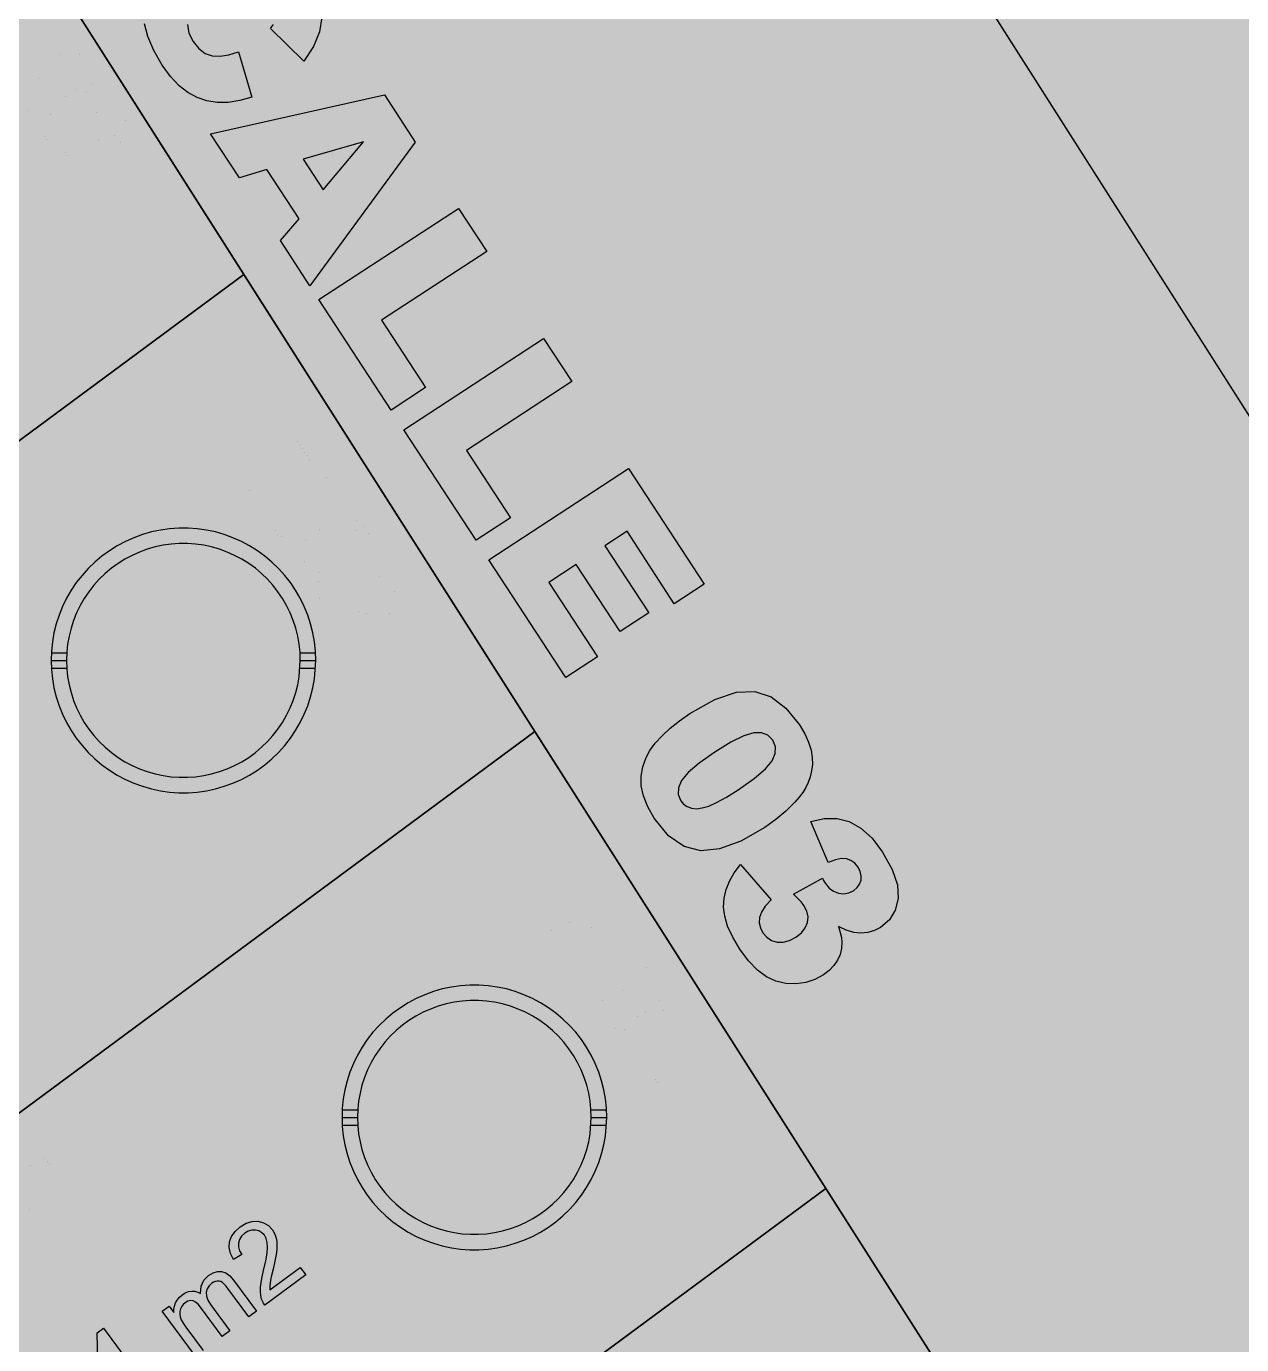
# Model space of a CAD drawing. Extents: x -5280327 to 29700, y -3925683 to 5564800.
# Drawn here: x 20406 to 21023, y 7594 to 8263 of the extents above; entities that cross this region are included whole.
import ezdxf

# ---------------------------------------------------------------- set-up
doc = ezdxf.new("R2010")
doc.units = 0
doc.linetypes.add('6', pattern=[2640.874023, 1320.437012, -1320.437012])
doc.layers.get('0').update_dxf_attribs({"linetype": 'CONTINUOUS'})
for name, color, linetype in [('31_PREDIOS_TOTAL', 7, 'CONTINUOUS'), ('CIRCULO', 7, 'CONTINUOUS'), ('LOTES', 7, 'CONTINUOUS')]:
    doc.layers.add(name, color=color, linetype=linetype)

msp = doc.modelspace()

# ---------------------------------------------------------------- linework, layer by layer
at = {"color": 7, "linetype": '6', "const_width": 10343.08}
msp.add_lwpolyline([(0, 29405.62), (24528.32, 0)], dxfattribs=at)
msp.add_lwpolyline([(0, 29405.62), (24528.32, 0)], dxfattribs=at)
at = {"color": 7}
for points in [[(20516.79, 8137.13), (20369.18, 8368.95), (19737.89, 7901.99), (19885.51, 7670.17), (20516.79, 8137.13)], [(20664.4, 7905.31), (20516.79, 8137.13), (19885.51, 7670.17), (20033.12, 7438.35), (20664.4, 7905.31)], [(20812.02, 7673.49), (20664.4, 7905.31), (20033.12, 7438.35), (20180.73, 7206.53), (20812.02, 7673.49)], [(20959.63, 7441.67), (20812.02, 7673.49), (20180.73, 7206.53), (20328.35, 6974.7), (20959.63, 7441.67)]]:
    msp.add_lwpolyline(points, dxfattribs=at)
for points in [[(20556.37, 8267.61, -190365.42), (20555.17, 8260.16, -190365.41), (20552.11, 8252.75, -190365.41), (20547.18, 8245.37, -190365.4), (20530.25, 8261.89, -190365.4), (20530.25, 8261.89, -190365.4), (20531.77, 8263.86, -190365.41)], [(20514.02, 8250.11, -190365.39), (20520.75, 8227.13, -190365.38), (20520.75, 8227.13, -190365.38), (20514.67, 8225.35, -190365.38), (20508.84, 8224.44, -190365.38), (20503.29, 8224.41, -190365.38), (20503.29, 8224.41, -190365.38), (20498.02, 8225.24, -190365.37), (20493.05, 8226.9, -190365.37), (20488.38, 8229.4, -190365.37), (20488.38, 8229.4, -190365.37), (20483.92, 8232.88, -190365.37), (20479.59, 8237.51, -190365.37), (20475.38, 8243.28, -190365.38), (20475.38, 8243.28, -190365.38), (20471.03, 8250.75, -190365.38), (20468.04, 8257.78, -190365.38), (20466.41, 8264.35, -190365.38)], [(20488.14, 8263.89, -190365.39), (20488.87, 8259.58, -190365.39), (20490.99, 8255.27, -190365.39), (20490.99, 8255.27, -190365.39), (20493.9, 8251.68, -190365.39), (20497.14, 8249.28, -190365.39), (20500.73, 8248.08, -190365.39), (20500.73, 8248.08, -190365.39), (20504.7, 8247.9, -190365.39), (20509.14, 8248.58, -190365.39), (20514.02, 8250.11, -190365.39)], [(20544.73, 8165.43, -190365.36), (20528.43, 8190.36, -190365.37), (20514.5, 8186.15, -190365.36), (20499.88, 8208.53, -190365.37), (20588.13, 8228.19, -190365.41), (20603.72, 8204.31, -190365.4), (20550.27, 8131.4, -190365.35), (20535.3, 8154.3, -190365.35), (20544.73, 8165.43, -190365.36)], [(20577.4, 8204.49, -190365.39), (20546.85, 8195.64, -190365.38), (20557.05, 8180.03, -190365.37), (20577.4, 8204.49, -190365.39)], [(20625.7, 8170.68, -190365.39), (20640, 8148.78, -190365.39), (20586.6, 8113.89, -190365.35), (20608.92, 8079.72, -190365.34), (20591.47, 8068.33, -190365.33), (20554.85, 8124.39, -190365.34), (20625.7, 8170.68, -190365.39)], [(19885.51, 7670.17, 66061.73), (20516.79, 8137.13, 66061.73)], [(20668.83, 8104.66, -190365.37), (20683.13, 8082.76, -190365.37), (20629.73, 8047.87, -190365.33), (20652.05, 8013.71, -190365.32), (20634.6, 8002.31, -190365.31), (20597.98, 8058.37, -190365.33), (20668.83, 8104.66, -190365.37)], [(20711.93, 8038.69, -190365.36), (20750.26, 7980.01, -190365.34), (20735.13, 7970.13, -190365.33), (20711.13, 8006.86, -190365.34), (20699.87, 7999.51, -190365.33), (20722.13, 7965.43, -190365.32), (20707.68, 7955.99, -190365.31), (20685.42, 7990.07, -190365.32), (20671.45, 7980.94, -190365.31), (20696.14, 7943.15, -190365.3), (20680.1, 7932.66, -190365.29), (20641.07, 7992.4, -190365.31), (20711.93, 8038.69, -190365.36)], [(20743, 7914.39, -190365.3), (20743, 7914.39, -190365.3), (20755.65, 7921.5, -190365.31), (20766.66, 7925.23, -190365.32), (20776.02, 7925.58, -190365.32), (20776.02, 7925.58, -190365.32), (20784.23, 7922.82, -190365.32), (20791.74, 7917.19, -190365.32), (20798.57, 7908.7, -190365.32), (20798.57, 7908.7, -190365.32), (20801.3, 7904.08, -190365.32), (20803.27, 7899.79, -190365.32), (20804.48, 7895.8, -190365.32), (20804.48, 7895.8, -190365.32), (20805.06, 7892.08, -190365.32), (20805.16, 7888.58, -190365.31), (20804.78, 7885.31, -190365.31), (20804.78, 7885.31, -190365.31), (20804.04, 7882.26, -190365.31), (20803.05, 7879.44, -190365.31), (20801.82, 7876.86, -190365.31), (20801.82, 7876.86, -190365.31), (20800.31, 7874.39, -190365.3), (20798.47, 7871.91, -190365.3), (20796.3, 7869.42, -190365.3), (20796.3, 7869.42, -190365.3), (20791.66, 7864.82, -190365.3), (20786.58, 7860.56, -190365.29), (20781.07, 7856.64, -190365.29), (20781.07, 7856.64, -190365.29), (20768.89, 7849.72, -190365.28), (20758.06, 7845.75, -190365.27), (20748.58, 7844.73, -190365.27), (20748.58, 7844.73, -190365.27), (20740.09, 7846.88, -190365.27), (20732.21, 7852.43, -190365.27), (20724.96, 7861.36, -190365.27), (20724.96, 7861.36, -190365.27), (20721.63, 7867.15, -190365.27), (20719.43, 7872.59, -190365.27), (20718.37, 7877.68, -190365.28), (20718.37, 7877.68, -190365.28), (20718.31, 7882.56, -190365.28), (20719.13, 7887.4, -190365.28), (20720.82, 7892.18, -190365.29), (20720.82, 7892.18, -190365.29), (20722.72, 7895.67, -190365.29), (20725.42, 7899.33, -190365.29), (20728.92, 7903.16, -190365.29), (20728.92, 7903.16, -190365.29), (20733.09, 7907.01, -190365.3), (20737.78, 7910.75, -190365.3), (20743, 7914.39, -190365.3)], [(20033.12, 7438.35, 66061.73), (20664.4, 7905.31, 66061.73)], [(20755.71, 7894.83, -190365.3), (20747.81, 7889.29, -190365.29), (20742.17, 7884.47, -190365.29), (20738.78, 7880.36, -190365.29), (20738.78, 7880.36, -190365.29), (20737.23, 7876.73, -190365.28), (20737.09, 7873.34, -190365.28), (20738.36, 7870.19, -190365.28), (20738.36, 7870.19, -190365.28), (20739.84, 7868.43, -190365.28), (20741.67, 7867.16, -190365.28), (20743.86, 7866.37, -190365.28), (20743.86, 7866.37, -190365.28), (20746.4, 7866.12, -190365.28), (20749.32, 7866.49, -190365.28), (20752.62, 7867.47, -190365.28), (20752.62, 7867.47, -190365.28), (20756.59, 7869.24, -190365.29), (20761.53, 7871.98, -190365.29), (20767.46, 7875.68, -190365.29), (20767.46, 7875.68, -190365.29), (20775.66, 7881.42, -190365.3), (20781.47, 7886.35, -190365.3), (20784.86, 7890.47, -190365.31), (20784.86, 7890.47, -190365.31), (20786.35, 7894.09, -190365.31), (20786.4, 7897.54, -190365.31), (20785.03, 7900.82, -190365.31), (20785.03, 7900.82, -190365.31), (20782.55, 7903.41, -190365.31), (20779.36, 7904.68, -190365.31), (20775.47, 7904.64, -190365.31), (20775.47, 7904.64, -190365.31), (20770.44, 7903.07, -190365.31), (20763.85, 7899.81, -190365.3), (20755.71, 7894.83, -190365.3)], [(20813.24, 7838.84, -190365.29), (20804.42, 7859.63, -190365.3), (20804.42, 7859.63, -190365.3), (20811.21, 7861.18, -190365.3), (20817.7, 7861.17, -190365.3), (20823.88, 7859.62, -190365.31), (20823.88, 7859.62, -190365.31), (20829.78, 7856.33, -190365.31), (20835.43, 7851.13, -190365.31), (20840.82, 7844.03, -190365.3), (20840.82, 7844.03, -190365.3), (20845.73, 7835.26, -190365.3), (20848.37, 7827.45, -190365.3), (20848.75, 7820.6, -190365.29), (20848.75, 7820.6, -190365.29), (20847.25, 7814.71, -190365.29), (20844.26, 7809.82, -190365.29), (20839.79, 7805.92, -190365.28), (20839.79, 7805.92, -190365.28), (20836.64, 7804.26, -190365.28), (20833.32, 7803.29, -190365.28), (20829.83, 7803, -190365.28), (20829.83, 7803, -190365.28), (20826.18, 7803.4, -190365.28), (20822.35, 7804.51, -190365.28), (20818.35, 7806.32, -190365.28), (20818.35, 7806.32, -190365.28), (20819.29, 7803.33, -190365.28), (20819.87, 7800.72, -190365.27), (20820.09, 7798.49, -190365.27), (20820.09, 7798.49, -190365.27), (20819.91, 7795.27, -190365.27), (20819.19, 7792.19, -190365.27), (20817.95, 7789.27, -190365.27), (20817.95, 7789.27, -190365.27), (20816.14, 7786.53, -190365.27), (20813.73, 7784.03, -190365.26), (20810.74, 7781.77, -190365.26), (20810.74, 7781.77, -190365.26), (20806.44, 7779.47, -190365.26), (20801.78, 7777.97, -190365.26), (20796.76, 7777.26, -190365.25), (20796.76, 7777.26, -190365.25), (20791.65, 7777.45, -190365.25), (20786.7, 7778.65, -190365.25), (20781.92, 7780.87, -190365.25), (20781.92, 7780.87, -190365.25), (20777.29, 7784.24, -190365.25), (20772.78, 7788.9, -190365.25), (20768.4, 7794.86, -190365.25), (20768.4, 7794.86, -190365.25), (20764.74, 7801.02, -190365.25), (20762.18, 7806.59, -190365.26), (20760.71, 7811.59, -190365.26), (20760.71, 7811.59, -190365.26), (20760.17, 7816.24, -190365.26), (20760.39, 7820.74, -190365.26), (20761.36, 7825.12, -190365.27), (20761.36, 7825.12, -190365.27), (20763.08, 7829.4, -190365.27), (20765.54, 7833.64, -190365.27), (20768.74, 7837.83, -190365.27), (20784.2, 7819.87, -190365.27), (20784.2, 7819.87, -190365.27), (20781.24, 7816.63, -190365.27), (20779.28, 7813.63, -190365.27), (20778.31, 7810.88, -190365.26), (20778.31, 7810.88, -190365.26), (20778.19, 7808.28, -190365.26), (20778.78, 7805.71, -190365.26), (20780.07, 7803.17, -190365.26), (20780.07, 7803.17, -190365.26), (20782.02, 7800.89, -190365.26), (20784.43, 7799.32, -190365.26), (20787.28, 7798.47, -190365.26), (20787.28, 7798.47, -190365.26), (20790.39, 7798.41, -190365.26), (20793.54, 7799.22, -190365.26), (20796.73, 7800.89, -190365.27), (20796.73, 7800.89, -190365.27), (20799.59, 7803.16, -190365.27), (20801.58, 7805.67, -190365.27), (20802.71, 7808.42, -190365.27), (20802.71, 7808.42, -190365.27), (20802.98, 7811.29, -190365.27), (20802.38, 7814.18, -190365.27), (20800.92, 7817.07, -190365.28), (20800.92, 7817.07, -190365.28), (20799.65, 7818.73, -190365.28), (20797.88, 7820.6, -190365.28), (20795.59, 7822.69, -190365.28), (20810.32, 7830.87, -190365.29), (20810.32, 7830.87, -190365.29), (20810.85, 7829.76, -190365.29), (20811.33, 7828.86, -190365.29), (20811.75, 7828.15, -190365.29), (20811.75, 7828.15, -190365.29), (20813.62, 7825.89, -190365.28), (20815.84, 7824.28, -190365.28), (20818.43, 7823.3, -190365.29), (20818.43, 7823.3, -190365.29), (20821.12, 7823.01, -190365.29), (20823.63, 7823.42, -190365.29), (20825.97, 7824.54, -190365.29), (20825.97, 7824.54, -190365.29), (20827.84, 7826.07, -190365.29), (20829.14, 7827.84, -190365.29), (20829.88, 7829.85, -190365.29), (20829.88, 7829.85, -190365.29), (20830, 7832, -190365.29), (20829.49, 7834.2, -190365.29), (20828.34, 7836.43, -190365.3), (20828.34, 7836.43, -190365.3), (20826.68, 7838.45, -190365.3), (20824.75, 7839.88, -190365.3), (20822.54, 7840.71, -190365.3), (20822.54, 7840.71, -190365.3), (20819.94, 7840.86, -190365.29), (20816.84, 7840.24, -190365.29), (20813.24, 7838.84, -190365.29)], [(20180.73, 7206.53, 66061.73), (20812.02, 7673.49, 66061.73)]]:
    msp.add_polyline3d(points, dxfattribs=at)
at = {"layer": '31_PREDIOS_TOTAL', "color": 7, "const_width": 0.00153}
for points in [[(20414.81, 8244.51), (20414.81, 8244.51), (20418.55, 8246.7), (20421.95, 8248.3), (20425.01, 8249.31), (20425.01, 8249.31), (20427.81, 8249.78), (20430.4, 8249.75), (20432.8, 8249.24), (20432.8, 8249.24), (20434.98, 8248.2), (20436.89, 8246.62), (20438.55, 8244.49), (20438.55, 8244.49), (20439.51, 8242.71), (20440.15, 8240.93), (20440.45, 8239.14), (20440.45, 8239.14), (20440.43, 8237.36), (20440.11, 8235.6), (20439.47, 8233.86), (20439.47, 8233.86), (20438.54, 8232.14), (20437.34, 8230.41), (20435.87, 8228.69), (20435.87, 8228.69), (20433.97, 8226.9), (20431.53, 8224.99), (20428.53, 8222.97), (20428.53, 8222.97), (20424.82, 8220.79), (20421.44, 8219.2), (20418.38, 8218.19), (20418.38, 8218.19), (20415.59, 8217.71), (20412.99, 8217.73), (20410.59, 8218.24), (20410.59, 8218.24), (20408.41, 8219.28), (20406.48, 8220.87), (20404.82, 8223.01)], [(20405.63, 8236.63), (20409.41, 8240.57), (20414.81, 8244.51)], [(20417.47, 8240.34), (20412.78, 8237.06), (20409.58, 8234.13), (20407.85, 8231.54), (20407.85, 8231.54), (20407.23, 8229.22), (20407.33, 8227.09), (20408.15, 8225.13), (20408.15, 8225.13), (20409.57, 8223.56), (20411.47, 8222.57), (20413.85, 8222.15), (20413.85, 8222.15), (20416.92, 8222.63), (20420.93, 8224.29), (20425.88, 8227.14), (20425.88, 8227.14), (20430.57, 8230.43), (20433.78, 8233.36), (20435.5, 8235.94), (20435.5, 8235.94), (20436.12, 8238.27), (20436, 8240.42), (20435.16, 8242.4), (20435.16, 8242.4), (20433.79, 8243.97), (20432.06, 8244.95), (20429.96, 8245.35), (20429.96, 8245.35), (20426.63, 8244.87), (20422.47, 8243.2), (20417.47, 8240.34)], [(20432.34, 8189.64), (20428.44, 8187.15), (20414.53, 8208.99), (20414.53, 8208.99), (20415.52, 8209.57), (20416.56, 8210.01), (20417.65, 8210.31), (20417.65, 8210.31), (20419.56, 8210.58), (20421.59, 8210.63), (20423.75, 8210.44), (20423.75, 8210.44), (20426.16, 8210), (20428.95, 8209.29), (20432.13, 8208.32), (20432.13, 8208.32), (20436.91, 8206.86), (20440.79, 8205.92), (20443.76, 8205.49), (20443.76, 8205.49), (20446.12, 8205.52), (20448.15, 8205.92), (20449.84, 8206.71), (20449.84, 8206.71), (20451.25, 8207.87), (20452.24, 8209.31), (20452.81, 8211.02), (20452.81, 8211.02), (20452.93, 8212.87), (20452.53, 8214.72), (20451.61, 8216.57), (20451.61, 8216.57), (20450.25, 8218.27), (20448.67, 8219.46), (20446.87, 8220.14), (20446.87, 8220.14), (20444.92, 8220.28), (20442.92, 8219.84), (20440.86, 8218.82), (20438.64, 8223.26), (20438.64, 8223.26), (20441.85, 8224.54), (20444.9, 8224.97), (20447.8, 8224.57), (20447.8, 8224.57), (20450.48, 8223.36), (20452.89, 8221.37), (20455.02, 8218.62), (20455.02, 8218.62), (20456.61, 8215.48), (20457.33, 8212.41), (20457.18, 8209.41), (20457.18, 8209.41), (20456.26, 8206.66), (20454.67, 8204.35), (20452.41, 8202.48), (20452.41, 8202.48), (20451.04, 8201.73), (20449.57, 8201.18), (20447.99, 8200.81), (20447.99, 8200.81), (20446.27, 8200.64), (20444.36, 8200.68), (20442.25, 8200.93), (20442.25, 8200.93), (20439.68, 8201.45), (20436.42, 8202.3), (20432.45, 8203.48), (20432.45, 8203.48), (20429.26, 8204.47), (20426.88, 8205.15), (20425.31, 8205.52), (20425.31, 8205.52), (20424.16, 8205.71), (20423.07, 8205.81), (20422.02, 8205.84), (20432.34, 8189.64)], [(20543.14, 8054.13), (20547.04, 8056.61), (20560.66, 8035.22), (20557.5, 8033.22), (20557.5, 8033.22), (20553.68, 8033.73), (20549.38, 8033.92), (20544.6, 8033.79), (20544.6, 8033.79), (20539.63, 8033.31), (20534.8, 8032.48), (20530.1, 8031.29), (20530.1, 8031.29), (20526.79, 8030.18), (20523.43, 8028.77), (20520.03, 8027.06), (20517.37, 8031.23), (20517.37, 8031.23), (20520.28, 8032.8), (20523.74, 8034.28), (20527.77, 8035.69), (20527.77, 8035.69), (20532.12, 8036.89), (20536.56, 8037.75), (20541.09, 8038.27), (20541.09, 8038.27), (20545.52, 8038.47), (20549.63, 8038.36), (20553.44, 8037.95), (20543.14, 8054.13)], [(20555.06, 8008), (20555.06, 8008), (20558.8, 8010.19), (20562.2, 8011.79), (20565.26, 8012.8), (20565.26, 8012.8), (20568.05, 8013.27), (20570.65, 8013.24), (20573.05, 8012.73), (20573.05, 8012.73), (20575.22, 8011.69), (20577.14, 8010.11), (20578.8, 8007.98), (20578.8, 8007.98), (20579.76, 8006.2), (20580.39, 8004.42), (20580.7, 8002.63), (20580.7, 8002.63), (20580.68, 8000.85), (20580.35, 7999.09), (20579.72, 7997.35), (20579.72, 7997.35), (20578.79, 7995.63), (20577.59, 7993.9), (20576.11, 7992.17), (20576.11, 7992.17), (20574.22, 7990.39), (20571.78, 7988.48), (20568.78, 7986.46), (20568.78, 7986.46), (20565.07, 7984.28), (20561.68, 7982.69), (20558.63, 7981.68), (20558.63, 7981.68), (20555.84, 7981.2), (20553.24, 7981.22), (20550.84, 7981.73), (20550.84, 7981.73), (20548.66, 7982.77), (20546.73, 7984.35), (20545.06, 7986.5), (20545.06, 7986.5), (20543.56, 7989.7), (20543.11, 7992.92), (20543.71, 7996.18), (20543.71, 7996.18), (20545.88, 8000.11), (20549.66, 8004.05), (20555.06, 8008)], [(20532.05, 8008.17), (20536.67, 8011.12), (20539.61, 8006.5), (20534.99, 8003.55), (20532.05, 8008.17)], [(20557.71, 8003.83), (20553.03, 8000.55), (20549.82, 7997.62), (20548.1, 7995.03), (20548.1, 7995.03), (20547.47, 7992.71), (20547.57, 7990.57), (20548.4, 7988.62), (20548.4, 7988.62), (20549.82, 7987.05), (20551.72, 7986.06), (20554.09, 7985.64), (20554.09, 7985.64), (20557.17, 7986.12), (20561.18, 7987.78), (20566.12, 7990.63), (20566.12, 7990.63), (20570.82, 7993.91), (20574.03, 7996.85), (20575.75, 7999.43), (20575.75, 7999.43), (20576.37, 8001.76), (20576.25, 8003.91), (20575.41, 8005.88), (20575.41, 8005.88), (20574.04, 8007.45), (20572.31, 8008.44), (20570.2, 8008.84), (20570.2, 8008.84), (20566.88, 8008.36), (20562.72, 8006.69), (20557.71, 8003.83)], [(20572.58, 7953.12), (20568.69, 7950.64), (20554.78, 7972.48), (20554.78, 7972.48), (20555.77, 7973.06), (20556.8, 7973.5), (20557.9, 7973.8), (20557.9, 7973.8), (20559.8, 7974.07), (20561.84, 7974.12), (20563.99, 7973.93), (20563.99, 7973.93), (20566.41, 7973.49), (20569.2, 7972.78), (20572.38, 7971.8), (20572.38, 7971.8), (20577.16, 7970.35), (20581.03, 7969.41), (20584.01, 7968.98), (20584.01, 7968.98), (20586.37, 7969.01), (20588.39, 7969.41), (20590.09, 7970.19), (20590.09, 7970.19), (20591.49, 7971.36), (20592.48, 7972.79), (20593.06, 7974.51), (20593.06, 7974.51), (20593.18, 7976.36), (20592.77, 7978.21), (20591.86, 7980.06), (20591.86, 7980.06), (20590.5, 7981.76), (20588.92, 7982.95), (20587.11, 7983.63), (20587.11, 7983.63), (20585.17, 7983.76), (20583.17, 7983.32), (20581.11, 7982.31), (20578.89, 7986.75), (20578.89, 7986.75), (20582.1, 7988.02), (20585.15, 7988.46), (20588.05, 7988.05), (20588.05, 7988.05), (20590.73, 7986.84), (20593.13, 7984.86), (20595.27, 7982.11), (20595.27, 7982.11), (20596.86, 7978.97), (20597.57, 7975.9), (20597.43, 7972.9), (20597.43, 7972.9), (20596.51, 7970.15), (20594.92, 7967.84), (20592.66, 7965.97), (20592.66, 7965.97), (20591.28, 7965.22), (20589.81, 7964.66), (20588.24, 7964.3), (20588.24, 7964.3), (20586.52, 7964.13), (20584.61, 7964.17), (20582.49, 7964.42), (20582.49, 7964.42), (20579.93, 7964.94), (20576.66, 7965.79), (20572.7, 7966.97), (20572.7, 7966.97), (20569.51, 7967.96), (20567.13, 7968.63), (20565.55, 7969.01), (20565.55, 7969.01), (20564.41, 7969.2), (20563.31, 7969.3), (20562.27, 7969.33), (20572.58, 7953.12)], [(20697.92, 7826.87), (20701.82, 7829.35), (20715.43, 7807.97), (20712.28, 7805.96), (20712.28, 7805.96), (20708.46, 7806.47), (20704.16, 7806.66), (20699.37, 7806.53), (20699.37, 7806.53), (20694.41, 7806.05), (20689.58, 7805.22), (20684.88, 7804.03), (20684.88, 7804.03), (20681.57, 7802.92), (20678.21, 7801.52), (20674.8, 7799.8), (20672.15, 7803.97), (20672.15, 7803.97), (20675.06, 7805.54), (20678.52, 7807.03), (20682.55, 7808.43), (20682.55, 7808.43), (20686.89, 7809.63), (20691.34, 7810.49), (20695.87, 7811.01), (20695.87, 7811.01), (20700.3, 7811.21), (20704.41, 7811.1), (20708.22, 7810.69), (20697.92, 7826.87)], [(20709.84, 7780.74), (20709.84, 7780.74), (20713.58, 7782.93), (20716.97, 7784.53), (20720.04, 7785.54), (20720.04, 7785.54), (20722.83, 7786.01), (20725.43, 7785.98), (20727.83, 7785.47), (20727.83, 7785.47), (20730, 7784.43), (20731.92, 7782.85), (20733.58, 7780.72), (20733.58, 7780.72), (20734.54, 7778.94), (20735.17, 7777.16), (20735.48, 7775.37), (20735.48, 7775.37), (20735.46, 7773.59), (20735.13, 7771.83), (20734.5, 7770.09), (20734.5, 7770.09), (20733.57, 7768.37), (20732.37, 7766.64), (20730.89, 7764.92), (20730.89, 7764.92), (20729, 7763.13), (20726.55, 7761.23), (20723.56, 7759.2), (20723.56, 7759.2), (20719.84, 7757.02), (20716.46, 7755.43), (20713.41, 7754.42), (20713.41, 7754.42), (20710.62, 7753.94), (20708.02, 7753.96), (20705.61, 7754.47), (20705.61, 7754.47), (20703.43, 7755.51), (20701.51, 7757.1), (20699.84, 7759.24), (20699.84, 7759.24), (20698.34, 7762.44), (20697.89, 7765.67), (20698.49, 7768.92), (20698.49, 7768.92), (20700.66, 7772.86), (20704.44, 7776.8), (20709.84, 7780.74)], [(20686.83, 7780.92), (20691.45, 7783.86), (20694.39, 7779.24), (20689.77, 7776.3), (20686.83, 7780.92)], [(20712.49, 7776.57), (20707.81, 7773.29), (20704.6, 7770.36), (20702.88, 7767.78), (20702.88, 7767.78), (20702.25, 7765.45), (20702.35, 7763.32), (20703.18, 7761.36), (20703.18, 7761.36), (20704.6, 7759.79), (20706.5, 7758.8), (20708.87, 7758.39), (20708.87, 7758.39), (20711.95, 7758.86), (20715.96, 7760.52), (20720.9, 7763.37), (20720.9, 7763.37), (20725.6, 7766.66), (20728.81, 7769.59), (20730.53, 7772.17), (20730.53, 7772.17), (20731.14, 7774.5), (20731.03, 7776.65), (20730.19, 7778.63), (20730.19, 7778.63), (20728.82, 7780.2), (20727.08, 7781.18), (20724.98, 7781.58), (20724.98, 7781.58), (20721.66, 7781.1), (20717.5, 7779.43), (20712.49, 7776.57)], [(20727.36, 7725.87), (20723.46, 7723.38), (20709.56, 7745.22), (20709.56, 7745.22), (20710.54, 7745.8), (20711.58, 7746.24), (20712.68, 7746.54), (20712.68, 7746.54), (20714.58, 7746.81), (20716.61, 7746.86), (20718.77, 7746.67), (20718.77, 7746.67), (20721.18, 7746.23), (20723.98, 7745.52), (20727.15, 7744.55), (20727.15, 7744.55), (20731.93, 7743.09), (20735.81, 7742.15), (20738.79, 7741.72), (20738.79, 7741.72), (20741.14, 7741.75), (20743.17, 7742.15), (20744.87, 7742.94), (20744.87, 7742.94), (20746.27, 7744.1), (20747.26, 7745.54), (20747.84, 7747.25), (20747.84, 7747.25), (20747.95, 7749.1), (20747.55, 7750.95), (20746.63, 7752.8), (20746.63, 7752.8), (20745.28, 7754.5), (20743.7, 7755.69), (20741.89, 7756.37), (20741.89, 7756.37), (20739.95, 7756.51), (20737.95, 7756.07), (20735.89, 7755.05), (20733.66, 7759.49), (20733.66, 7759.49), (20736.88, 7760.77), (20739.93, 7761.2), (20742.83, 7760.8), (20742.83, 7760.8), (20745.51, 7759.59), (20747.91, 7757.6), (20750.05, 7754.85), (20750.05, 7754.85), (20751.63, 7751.71), (20752.35, 7748.64), (20752.2, 7745.64), (20752.2, 7745.64), (20751.29, 7742.89), (20749.7, 7740.58), (20747.43, 7738.71), (20747.43, 7738.71), (20746.06, 7737.96), (20744.59, 7737.41), (20743.02, 7737.04), (20743.02, 7737.04), (20741.3, 7736.87), (20739.38, 7736.91), (20737.27, 7737.16), (20737.27, 7737.16), (20734.71, 7737.68), (20731.44, 7738.53), (20727.47, 7739.71), (20727.47, 7739.71), (20724.29, 7740.7), (20721.91, 7741.38), (20720.33, 7741.75), (20720.33, 7741.75), (20719.19, 7741.94), (20718.09, 7742.05), (20717.04, 7742.07), (20727.36, 7725.87)], [(20405.24, 7689.18), (20408.26, 7689.95), (20411.47, 7689.86), (20411.47, 7689.86), (20414.59, 7688.94), (20417.34, 7687.19), (20419.74, 7684.61), (20419.74, 7684.61), (20421.47, 7681.69), (20422.47, 7678.61), (20422.71, 7675.38), (20422.71, 7675.38), (20422.02, 7671.58), (20420.2, 7668.27), (20417.27, 7665.44), (20417.27, 7665.44), (20414.38, 7663.72), (20411.45, 7662.79), (20408.48, 7662.66), (20408.48, 7662.66), (20405.61, 7663.29)], [(20406.24, 7668.6), (20408.03, 7667.63), (20409.85, 7667.18), (20409.85, 7667.18), (20411.64, 7667.22), (20413.33, 7667.7), (20414.92, 7668.62), (20414.92, 7668.62), (20416.51, 7670.16), (20417.57, 7672.03), (20418.09, 7674.22), (20418.09, 7674.22), (20418.01, 7676.57), (20417.28, 7678.91), (20415.89, 7681.24), (20415.89, 7681.24), (20414.17, 7683.13), (20412.26, 7684.42), (20410.17, 7685.08), (20410.17, 7685.08), (20408.02, 7685.13), (20405.93, 7684.57)]]:
    msp.add_lwpolyline(points, dxfattribs=at)
at = {"layer": '31_PREDIOS_TOTAL', "color": 7}
for points in [[(20545.4, 7633.41, 33030.86), (20548.14, 7629.69, 33030.86), (20527.32, 7614.31, 33030.86), (20527.32, 7614.31, 33030.86), (20526.67, 7615.25, 33030.86), (20526.16, 7616.26, 33030.86), (20525.78, 7617.33, 33030.86), (20525.78, 7617.33, 33030.86), (20525.38, 7619.21, 33030.86), (20525.2, 7621.24, 33030.86), (20525.24, 7623.4, 33030.86), (20525.24, 7623.4, 33030.86), (20525.51, 7625.84, 33030.86), (20526.02, 7628.68, 33030.86), (20526.78, 7631.91, 33030.86), (20526.78, 7631.91, 33030.86), (20527.9, 7636.78, 33030.86), (20528.57, 7640.71, 33030.86), (20528.79, 7643.71, 33030.86), (20528.79, 7643.71, 33030.86), (20528.61, 7646.06, 33030.86), (20528.06, 7648.06, 33030.86), (20527.16, 7649.7, 33030.86), (20527.16, 7649.7, 33030.86), (20525.91, 7651.02, 33030.86), (20524.4, 7651.9, 33030.86), (20522.65, 7652.36, 33030.86), (20522.65, 7652.36, 33030.86), (20520.8, 7652.35, 33030.86), (20518.98, 7651.82, 33030.86), (20517.2, 7650.78, 33030.86), (20517.2, 7650.78, 33030.86), (20515.6, 7649.31, 33030.86), (20514.52, 7647.65, 33030.86), (20513.97, 7645.8, 33030.86), (20513.97, 7645.8, 33030.86), (20513.96, 7643.85, 33030.86), (20514.54, 7641.88, 33030.86), (20515.7, 7639.9, 33030.86), (20511.42, 7637.38, 33030.86), (20511.42, 7637.38, 33030.86), (20509.93, 7640.49, 33030.86), (20509.28, 7643.51, 33030.86), (20509.49, 7646.43, 33030.86), (20509.49, 7646.43, 33030.86), (20510.51, 7649.18, 33030.86), (20512.32, 7651.72, 33030.86), (20514.92, 7654.04, 33030.86), (20514.92, 7654.04, 33030.86), (20517.94, 7655.84, 33030.86), (20520.95, 7656.77, 33030.86), (20523.96, 7656.83, 33030.86), (20523.96, 7656.83, 33030.86), (20526.76, 7656.1, 33030.86), (20529.18, 7654.67, 33030.86), (20531.2, 7652.55, 33030.86), (20531.2, 7652.55, 33030.86), (20532.04, 7651.23, 33030.86), (20532.7, 7649.8, 33030.86), (20533.17, 7648.26, 33030.86), (20533.17, 7648.26, 33030.86), (20533.46, 7646.55, 33030.86), (20533.55, 7644.64, 33030.86), (20533.44, 7642.51, 33030.86), (20533.44, 7642.51, 33030.86), (20533.1, 7639.92, 33030.86), (20532.48, 7636.6, 33030.86), (20531.57, 7632.56, 33030.86), (20531.57, 7632.56, 33030.86), (20530.81, 7629.32, 33030.86), (20530.3, 7626.89, 33030.86), (20530.03, 7625.3, 33030.86), (20530.03, 7625.3, 33030.86), (20529.92, 7624.14, 33030.86), (20529.9, 7623.04, 33030.86), (20529.94, 7622, 33030.86), (20545.4, 7633.41, 33030.86)], [(20492.22, 7588.4, 33030.86), (20475.37, 7611.23, 33030.86), (20478.83, 7613.78, 33030.86), (20481.19, 7610.58, 33030.86), (20481.19, 7610.58, 33030.86), (20481.22, 7612.21, 33030.86), (20481.5, 7613.81, 33030.86), (20482.06, 7615.39, 33030.86), (20482.06, 7615.39, 33030.86), (20482.88, 7616.87, 33030.86), (20483.99, 7618.21, 33030.86), (20485.37, 7619.41, 33030.86), (20485.37, 7619.41, 33030.86), (20487.04, 7620.46, 33030.86), (20488.69, 7621.14, 33030.86), (20490.3, 7621.42, 33030.86), (20490.3, 7621.42, 33030.86), (20491.87, 7621.35, 33030.86), (20493.35, 7620.93, 33030.86), (20494.77, 7620.17, 33030.86), (20494.77, 7620.17, 33030.86), (20495.11, 7623.86, 33030.86), (20496.48, 7626.92, 33030.86), (20498.86, 7629.37, 33030.86), (20498.86, 7629.37, 33030.86), (20501.11, 7630.71, 33030.86), (20503.31, 7631.36, 33030.86), (20505.48, 7631.35, 33030.86), (20505.48, 7631.35, 33030.86), (20507.58, 7630.62, 33030.86), (20509.62, 7629.14, 33030.86), (20511.58, 7626.9, 33030.86), (20523.15, 7611.23, 33030.86), (20519.3, 7608.39, 33030.86), (20508.68, 7622.77, 33030.86), (20508.68, 7622.77, 33030.86), (20507.61, 7624.15, 33030.86), (20506.66, 7625.17, 33030.86), (20505.84, 7625.84, 33030.86), (20505.84, 7625.84, 33030.86), (20505.05, 7626.24, 33030.86), (20504.19, 7626.45, 33030.86), (20503.26, 7626.47, 33030.86), (20503.26, 7626.47, 33030.86), (20502.31, 7626.31, 33030.86), (20501.38, 7625.94, 33030.86), (20500.48, 7625.38, 33030.86), (20500.48, 7625.38, 33030.86), (20499.1, 7624.09, 33030.86), (20498.16, 7622.57, 33030.86), (20497.66, 7620.83, 33030.86), (20497.66, 7620.83, 33030.86), (20497.73, 7618.9, 33030.86), (20498.46, 7616.8, 33030.86), (20499.86, 7614.53, 33030.86), (20509.65, 7601.27, 33030.86), (20505.78, 7598.41, 33030.86), (20494.83, 7613.24, 33030.86), (20494.83, 7613.24, 33030.86), (20493.56, 7614.74, 33030.86), (20492.3, 7615.8, 33030.86), (20491.03, 7616.41, 33030.86), (20491.03, 7616.41, 33030.86), (20489.74, 7616.57, 33030.86), (20488.39, 7616.24, 33030.86), (20486.98, 7615.42, 33030.86), (20486.98, 7615.42, 33030.86), (20485.99, 7614.54, 33030.86), (20485.2, 7613.51, 33030.86), (20484.6, 7612.33, 33030.86), (20484.6, 7612.33, 33030.86), (20484.25, 7611.05, 33030.86), (20484.2, 7609.72, 33030.86), (20484.44, 7608.33, 33030.86), (20484.44, 7608.33, 33030.86), (20485.03, 7606.81, 33030.86), (20486, 7605.07, 33030.86), (20487.34, 7603.1, 33030.86), (20496.09, 7591.26, 33030.86)], [(20464.94, 7568.27, 33030.86), (20459.37, 7575.81, 33030.86), (20445.7, 7565.72, 33030.86), (20443.08, 7569.27, 33030.86), (20442.39, 7600.3, 33030.86), (20445.55, 7602.63, 33030.86), (20460.62, 7582.21, 33030.86), (20464.88, 7585.35, 33030.86), (20467.5, 7581.81, 33030.86), (20463.24, 7578.67, 33030.86), (20468.81, 7571.12, 33030.86), (20464.94, 7568.27, 33030.86)]]:
    msp.add_polyline3d(points, dxfattribs=at)
at = {"layer": '@NUMEROS DE LOTES', "color": 7, "const_width": 9.98}
for points in [[(20471.67, 7970.8), (20471.67, 7915.03), (20456.26, 7915.03), (20456.26, 7951.58), (20456.26, 7951.58), (20453.79, 7949.8), (20451.38, 7948.27), (20449.02, 7946.97), (20449.02, 7946.97), (20446.49, 7945.82), (20443.57, 7944.7), (20440.25, 7943.61), (20440.25, 7956.1), (20440.25, 7956.1), (20445.05, 7957.88), (20449.08, 7959.89), (20452.33, 7962.12), (20452.33, 7962.12), (20454.99, 7964.65), (20457.23, 7967.54), (20459.06, 7970.8), (20471.67, 7970.8)], [(20532.33, 7957.52), (20517.19, 7955.65), (20517.19, 7955.65), (20516.7, 7957.56), (20516.03, 7959.06), (20515.18, 7960.14), (20515.18, 7960.14), (20514.18, 7960.87), (20513.02, 7961.3), (20511.72, 7961.45), (20511.72, 7961.45), (20509.44, 7961.03), (20507.52, 7959.79), (20505.96, 7957.71), (20505.96, 7957.71), (20505.05, 7955.23), (20504.32, 7951.39), (20503.76, 7946.19), (20503.76, 7946.19), (20505.59, 7947.87), (20507.47, 7949.24), (20509.37, 7950.29), (20509.37, 7950.29), (20511.39, 7951.02), (20513.61, 7951.47), (20516.03, 7951.61), (20516.03, 7951.61), (20520.66, 7951.03), (20524.79, 7949.29), (20528.42, 7946.38), (20528.42, 7946.38), (20531.24, 7942.57), (20532.93, 7938.15), (20533.49, 7933.1), (20533.49, 7933.1), (20533.21, 7929.59), (20532.35, 7926.28), (20530.93, 7923.19), (20530.93, 7923.19), (20529, 7920.44), (20526.63, 7918.18), (20523.82, 7916.4), (20523.82, 7916.4), (20520.54, 7915.12), (20516.74, 7914.35), (20512.44, 7914.1), (20512.44, 7914.1), (20507.31, 7914.41), (20502.91, 7915.35), (20499.23, 7916.9), (20499.23, 7916.9), (20496.14, 7919.15), (20493.49, 7922.13), (20491.28, 7925.86), (20491.28, 7925.86), (20489.63, 7930.41), (20488.64, 7935.84), (20488.31, 7942.15), (20488.31, 7942.15), (20489.01, 7951.17), (20491.09, 7958.42), (20494.56, 7963.9), (20494.56, 7963.9), (20499.26, 7967.73), (20505.03, 7970.03), (20511.87, 7970.8), (20511.87, 7970.8), (20515.93, 7970.63), (20519.38, 7970.13), (20522.22, 7969.29), (20522.22, 7969.29), (20524.6, 7968.12), (20526.7, 7966.64), (20528.52, 7964.85), (20528.52, 7964.85), (20530.06, 7962.74), (20531.33, 7960.3), (20532.33, 7957.52)], [(20504.28, 7933.1), (20504.53, 7930.35), (20505.28, 7928.02), (20506.53, 7926.12), (20506.53, 7926.12), (20508.13, 7924.72), (20509.97, 7923.88), (20512.02, 7923.6), (20512.02, 7923.6), (20513.91, 7923.85), (20515.58, 7924.61), (20517.04, 7925.88), (20517.04, 7925.88), (20518.16, 7927.65), (20518.83, 7929.92), (20519.06, 7932.69), (20519.06, 7932.69), (20518.82, 7935.53), (20518.12, 7937.89), (20516.96, 7939.76), (20516.96, 7939.76), (20515.45, 7941.11), (20513.72, 7941.92), (20511.76, 7942.19), (20511.76, 7942.19), (20509.76, 7941.93), (20507.98, 7941.14), (20506.43, 7939.83), (20506.43, 7939.83), (20505.24, 7938.04), (20504.52, 7935.79), (20504.28, 7933.1)], [(20619.28, 7738.98), (20619.28, 7683.21), (20603.87, 7683.21), (20603.87, 7719.75), (20603.87, 7719.75), (20601.4, 7717.98), (20598.99, 7716.45), (20596.63, 7715.15), (20596.63, 7715.15), (20594.1, 7714), (20591.18, 7712.88), (20587.86, 7711.79), (20587.86, 7724.28), (20587.86, 7724.28), (20592.66, 7726.06), (20596.69, 7728.07), (20599.94, 7730.3), (20599.94, 7730.3), (20602.6, 7732.83), (20604.85, 7735.72), (20606.68, 7738.98), (20619.28, 7738.98)], [(20642.02, 7738.04), (20678.19, 7738.04), (20678.19, 7725.89), (20653.69, 7725.89), (20652.38, 7717.66), (20652.38, 7717.66), (20654.07, 7718.39), (20655.75, 7718.99), (20657.41, 7719.46), (20657.41, 7719.46), (20659.06, 7719.79), (20660.7, 7719.99), (20662.33, 7720.05), (20662.33, 7720.05), (20667.47, 7719.5), (20671.92, 7717.84), (20675.68, 7715.08), (20675.68, 7715.08), (20678.53, 7711.48), (20680.24, 7707.3), (20680.81, 7702.55), (20680.81, 7702.55), (20680.51, 7699.05), (20679.64, 7695.65), (20678.17, 7692.34), (20678.17, 7692.34), (20676.17, 7689.33), (20673.67, 7686.84), (20670.69, 7684.86), (20670.69, 7684.86), (20667.16, 7683.42), (20663.03, 7682.56), (20658.29, 7682.28), (20658.29, 7682.28), (20654.85, 7682.39), (20651.75, 7682.73), (20649, 7683.31), (20649, 7683.31), (20646.54, 7684.1), (20644.35, 7685.13), (20642.41, 7686.37), (20642.41, 7686.37), (20640.72, 7687.79), (20639.26, 7689.33), (20638.02, 7690.99), (20638.02, 7690.99), (20636.96, 7692.85), (20636.02, 7695), (20635.21, 7697.43), (20650.62, 7699.11), (20650.62, 7699.11), (20651.16, 7696.84), (20652.04, 7694.96), (20653.24, 7693.48), (20653.24, 7693.48), (20654.7, 7692.41), (20656.33, 7691.77), (20658.14, 7691.55), (20658.14, 7691.55), (20660.14, 7691.82), (20661.89, 7692.63), (20663.4, 7693.97), (20663.4, 7693.97), (20664.55, 7695.84), (20665.24, 7698.24), (20665.47, 7701.17), (20665.47, 7701.17), (20665.24, 7704.14), (20664.54, 7706.54), (20663.38, 7708.35), (20663.38, 7708.35), (20661.83, 7709.61), (20659.97, 7710.38), (20657.8, 7710.63), (20657.8, 7710.63), (20656.35, 7710.51), (20654.93, 7710.15), (20653.54, 7709.54), (20653.54, 7709.54), (20652.49, 7708.88), (20651.36, 7707.93), (20650.17, 7706.7), (20637.2, 7708.57), (20642.02, 7738.04)]]:
    msp.add_lwpolyline(points, dxfattribs=at)
at = {"layer": 'CIRCULO', "color": 7}
for points in [[(20553.21, 7941.34), (20553.05, 7946.03), (20552.56, 7950.69), (20551.75, 7955.3), (20550.61, 7959.85), (20549.16, 7964.31), (20547.41, 7968.65), (20545.35, 7972.86), (20543.01, 7976.92), (20540.39, 7980.81), (20537.5, 7984.5), (20534.37, 7987.98), (20531, 7991.24), (20527.41, 7994.25), (20523.62, 7997.01), (20519.64, 7999.49), (20515.5, 8001.69), (20511.22, 8003.59), (20506.82, 8005.2), (20502.32, 8006.49), (20497.73, 8007.46), (20493.09, 8008.12), (20488.42, 8008.44), (20483.73, 8008.44), (20479.05, 8008.12), (20474.41, 8007.46), (20469.83, 8006.49), (20465.33, 8005.2), (20460.92, 8003.59), (20456.64, 8001.69), (20452.5, 7999.49), (20448.53, 7997.01), (20444.74, 7994.25), (20441.15, 7991.24), (20437.78, 7987.98), (20434.64, 7984.5), (20431.76, 7980.81), (20429.14, 7976.92), (20426.79, 7972.86), (20424.74, 7968.65), (20422.98, 7964.31), (20421.53, 7959.85), (20420.4, 7955.3), (20419.59, 7950.69), (20419.1, 7946.03), (20418.93, 7941.34), (20419.1, 7936.66), (20419.59, 7932), (20420.4, 7927.38), (20421.53, 7922.84), (20422.98, 7918.38), (20424.74, 7914.04), (20426.79, 7909.82), (20429.14, 7905.77), (20431.76, 7901.88), (20434.64, 7898.19), (20437.78, 7894.7), (20441.15, 7891.45), (20444.74, 7888.44), (20448.53, 7885.68), (20452.5, 7883.2), (20456.64, 7881), (20460.92, 7879.09), (20465.33, 7877.49), (20469.83, 7876.2), (20474.41, 7875.22), (20479.05, 7874.57), (20483.73, 7874.24), (20488.42, 7874.24), (20493.09, 7874.57), (20497.73, 7875.22), (20502.32, 7876.2), (20506.82, 7877.49), (20511.22, 7879.09), (20515.5, 7881), (20519.64, 7883.2), (20523.62, 7885.68), (20527.41, 7888.44), (20531, 7891.45), (20534.37, 7894.7), (20537.5, 7898.19), (20540.39, 7901.88), (20543.01, 7905.77), (20545.35, 7909.82), (20547.41, 7914.04), (20549.16, 7918.38), (20550.61, 7922.84), (20551.75, 7927.38), (20552.56, 7932), (20553.21, 7941.34)], [(20545.38, 7941.34), (20545.24, 7945.48), (20544.8, 7949.6), (20544.08, 7953.67), (20543.08, 7957.69), (20541.8, 7961.63), (20540.25, 7965.47), (20538.44, 7969.19), (20536.37, 7972.77), (20534.05, 7976.2), (20531.5, 7979.47), (20528.73, 7982.54), (20525.76, 7985.42), (20522.59, 7988.08), (20519.24, 7990.51), (20515.73, 7992.7), (20512.07, 7994.65), (20508.29, 7996.33), (20504.4, 7997.75), (20500.42, 7998.89), (20496.37, 7999.75), (20492.27, 8000.33), (20488.14, 8000.61), (20484, 8000.61), (20479.87, 8000.33), (20475.77, 7999.75), (20471.73, 7998.89), (20467.75, 7997.75), (20463.86, 7996.33), (20460.07, 7994.65), (20456.42, 7992.7), (20452.91, 7990.51), (20449.56, 7988.08), (20446.39, 7985.42), (20443.41, 7982.54), (20440.64, 7979.47), (20438.09, 7976.2), (20435.78, 7972.77), (20433.71, 7969.19), (20431.89, 7965.47), (20430.34, 7961.63), (20429.06, 7957.69), (20428.06, 7953.67), (20427.34, 7949.6), (20426.91, 7945.48), (20426.77, 7941.34), (20426.91, 7937.21), (20427.34, 7933.09), (20428.06, 7929.01), (20429.06, 7925), (20430.34, 7921.06), (20431.89, 7917.22), (20433.71, 7913.5), (20435.78, 7909.92), (20438.09, 7906.48), (20440.64, 7903.22), (20443.41, 7900.15), (20446.39, 7897.27), (20449.56, 7894.61), (20452.91, 7892.18), (20456.42, 7889.98), (20460.07, 7888.04), (20463.86, 7886.36), (20467.75, 7884.94), (20471.73, 7883.8), (20475.77, 7882.94), (20479.87, 7882.36), (20484, 7882.07), (20488.14, 7882.07), (20492.27, 7882.36), (20496.37, 7882.94), (20500.42, 7883.8), (20504.4, 7884.94), (20508.29, 7886.36), (20512.07, 7888.04), (20515.73, 7889.98), (20519.24, 7892.18), (20522.59, 7894.61), (20525.76, 7897.27), (20528.73, 7900.15), (20531.5, 7903.22), (20534.05, 7906.48), (20536.37, 7909.92), (20538.44, 7913.5), (20540.25, 7917.22), (20541.8, 7921.06), (20543.08, 7925), (20544.08, 7929.01), (20544.8, 7933.09), (20545.38, 7941.34)], [(20419.05, 7945.26), (20426.9, 7945.26)], [(20545.25, 7945.26), (20553.1, 7945.26)], [(20418.93, 7941.34), (20426.77, 7941.34)], [(20545.38, 7941.34), (20553.21, 7941.34)], [(20419.05, 7937.43), (20426.9, 7937.43)], [(20545.25, 7937.43), (20553.1, 7937.43)], [(20700.83, 7709.52), (20700.66, 7714.21), (20700.17, 7718.87), (20699.36, 7723.48), (20698.23, 7728.03), (20696.78, 7732.49), (20695.02, 7736.83), (20692.97, 7741.04), (20690.62, 7745.1), (20688, 7748.99), (20685.12, 7752.68), (20681.98, 7756.16), (20678.61, 7759.42), (20675.02, 7762.43), (20671.23, 7765.18), (20667.26, 7767.67), (20663.12, 7769.87), (20658.84, 7771.77), (20654.43, 7773.38), (20649.93, 7774.67), (20645.34, 7775.64), (20640.7, 7776.3), (20636.03, 7776.62), (20631.34, 7776.62), (20626.67, 7776.3), (20622.03, 7775.64), (20617.44, 7774.67), (20612.94, 7773.38), (20608.54, 7771.77), (20604.25, 7769.87), (20600.12, 7767.67), (20596.14, 7765.18), (20592.35, 7762.43), (20588.76, 7759.42), (20585.39, 7756.16), (20582.25, 7752.68), (20579.37, 7748.99), (20576.75, 7745.1), (20574.41, 7741.04), (20572.35, 7736.83), (20570.6, 7732.49), (20569.15, 7728.03), (20568.01, 7723.48), (20567.2, 7718.87), (20566.71, 7714.21), (20566.55, 7709.52), (20566.71, 7704.84), (20567.2, 7700.18), (20568.01, 7695.56), (20569.15, 7691.02), (20570.6, 7686.56), (20572.35, 7682.21), (20574.41, 7678), (20576.75, 7673.94), (20579.37, 7670.06), (20582.25, 7666.37), (20585.39, 7662.88), (20588.76, 7659.63), (20592.35, 7656.62), (20596.14, 7653.86), (20600.12, 7651.38), (20604.25, 7649.18), (20608.54, 7647.27), (20612.94, 7645.67), (20617.44, 7644.38), (20622.03, 7643.4), (20626.67, 7642.75), (20631.34, 7642.42), (20636.03, 7642.42), (20640.7, 7642.75), (20645.34, 7643.4), (20649.93, 7644.38), (20654.43, 7645.67), (20658.84, 7647.27), (20663.12, 7649.18), (20667.26, 7651.38), (20671.23, 7653.86), (20675.02, 7656.62), (20678.61, 7659.63), (20681.98, 7662.88), (20685.12, 7666.37), (20688, 7670.06), (20690.62, 7673.94), (20692.97, 7678), (20695.02, 7682.21), (20696.78, 7686.56), (20698.23, 7691.02), (20699.36, 7695.56), (20700.17, 7700.18), (20700.83, 7709.52)], [(20692.99, 7709.52), (20692.85, 7713.66), (20692.42, 7717.78), (20691.7, 7721.85), (20690.7, 7725.87), (20689.42, 7729.81), (20687.87, 7733.65), (20686.05, 7737.37), (20683.98, 7740.95), (20681.67, 7744.38), (20679.12, 7747.64), (20676.35, 7750.72), (20673.37, 7753.6), (20670.2, 7756.26), (20666.85, 7758.69), (20663.34, 7760.88), (20659.68, 7762.83), (20655.9, 7764.51), (20652.01, 7765.93), (20648.03, 7767.07), (20643.98, 7767.93), (20639.89, 7768.5), (20635.76, 7768.79), (20631.62, 7768.79), (20627.49, 7768.5), (20623.39, 7767.93), (20619.34, 7767.07), (20615.36, 7765.93), (20611.47, 7764.51), (20607.69, 7762.83), (20604.03, 7760.88), (20600.52, 7758.69), (20597.17, 7756.26), (20594, 7753.6), (20591.02, 7750.72), (20588.25, 7747.64), (20585.71, 7744.38), (20583.39, 7740.95), (20581.32, 7737.37), (20579.51, 7733.65), (20577.96, 7729.81), (20576.68, 7725.87), (20575.68, 7721.85), (20574.96, 7717.78), (20574.52, 7713.66), (20574.38, 7709.52), (20574.52, 7705.39), (20574.96, 7701.27), (20575.68, 7697.19), (20576.68, 7693.18), (20577.96, 7689.24), (20579.51, 7685.4), (20581.32, 7681.68), (20583.39, 7678.1), (20585.71, 7674.66), (20588.25, 7671.4), (20591.02, 7668.33), (20594, 7665.45), (20597.17, 7662.79), (20600.52, 7660.36), (20604.03, 7658.16), (20607.69, 7656.22), (20611.47, 7654.53), (20615.36, 7653.12), (20619.34, 7651.98), (20623.39, 7651.12), (20627.49, 7650.54), (20631.62, 7650.25), (20635.76, 7650.25), (20639.89, 7650.54), (20643.98, 7651.12), (20648.03, 7651.98), (20652.01, 7653.12), (20655.9, 7654.53), (20659.68, 7656.22), (20663.34, 7658.16), (20666.85, 7660.36), (20670.2, 7662.79), (20673.37, 7665.45), (20676.35, 7668.33), (20679.12, 7671.4), (20681.67, 7674.66), (20683.98, 7678.1), (20686.05, 7681.68), (20687.87, 7685.4), (20689.42, 7689.24), (20690.7, 7693.18), (20691.7, 7697.19), (20692.42, 7701.27), (20692.99, 7709.52)], [(20566.66, 7713.44), (20574.51, 7713.44)], [(20692.86, 7713.44), (20700.71, 7713.44)], [(20566.55, 7709.52), (20574.38, 7709.52)], [(20566.66, 7705.61), (20574.51, 7705.61)], [(20692.86, 7705.61), (20700.71, 7705.61)], [(20692.99, 7709.52), (20700.83, 7709.52)]]:
    msp.add_lwpolyline(points, dxfattribs=at)
at = {"layer": 'LOTES', "color": 7}
for points in [[(20464.3, 8948.75, 66061.73), (21275.27, 7675.15, 66061.73)], [(20175.86, 8672.54, 66061.73), (20959.63, 7441.67, 66061.73)], [(21074.47, 8500.94, 33030.86), (20853.52, 8337.5, 33030.86), (21275.27, 7675.15, 33030.86), (21496.22, 7838.59, 33030.86), (21074.47, 8500.94, 33030.86)]]:
    msp.add_polyline3d(points, dxfattribs=at)

doc.saveas('drawing.dxf')
